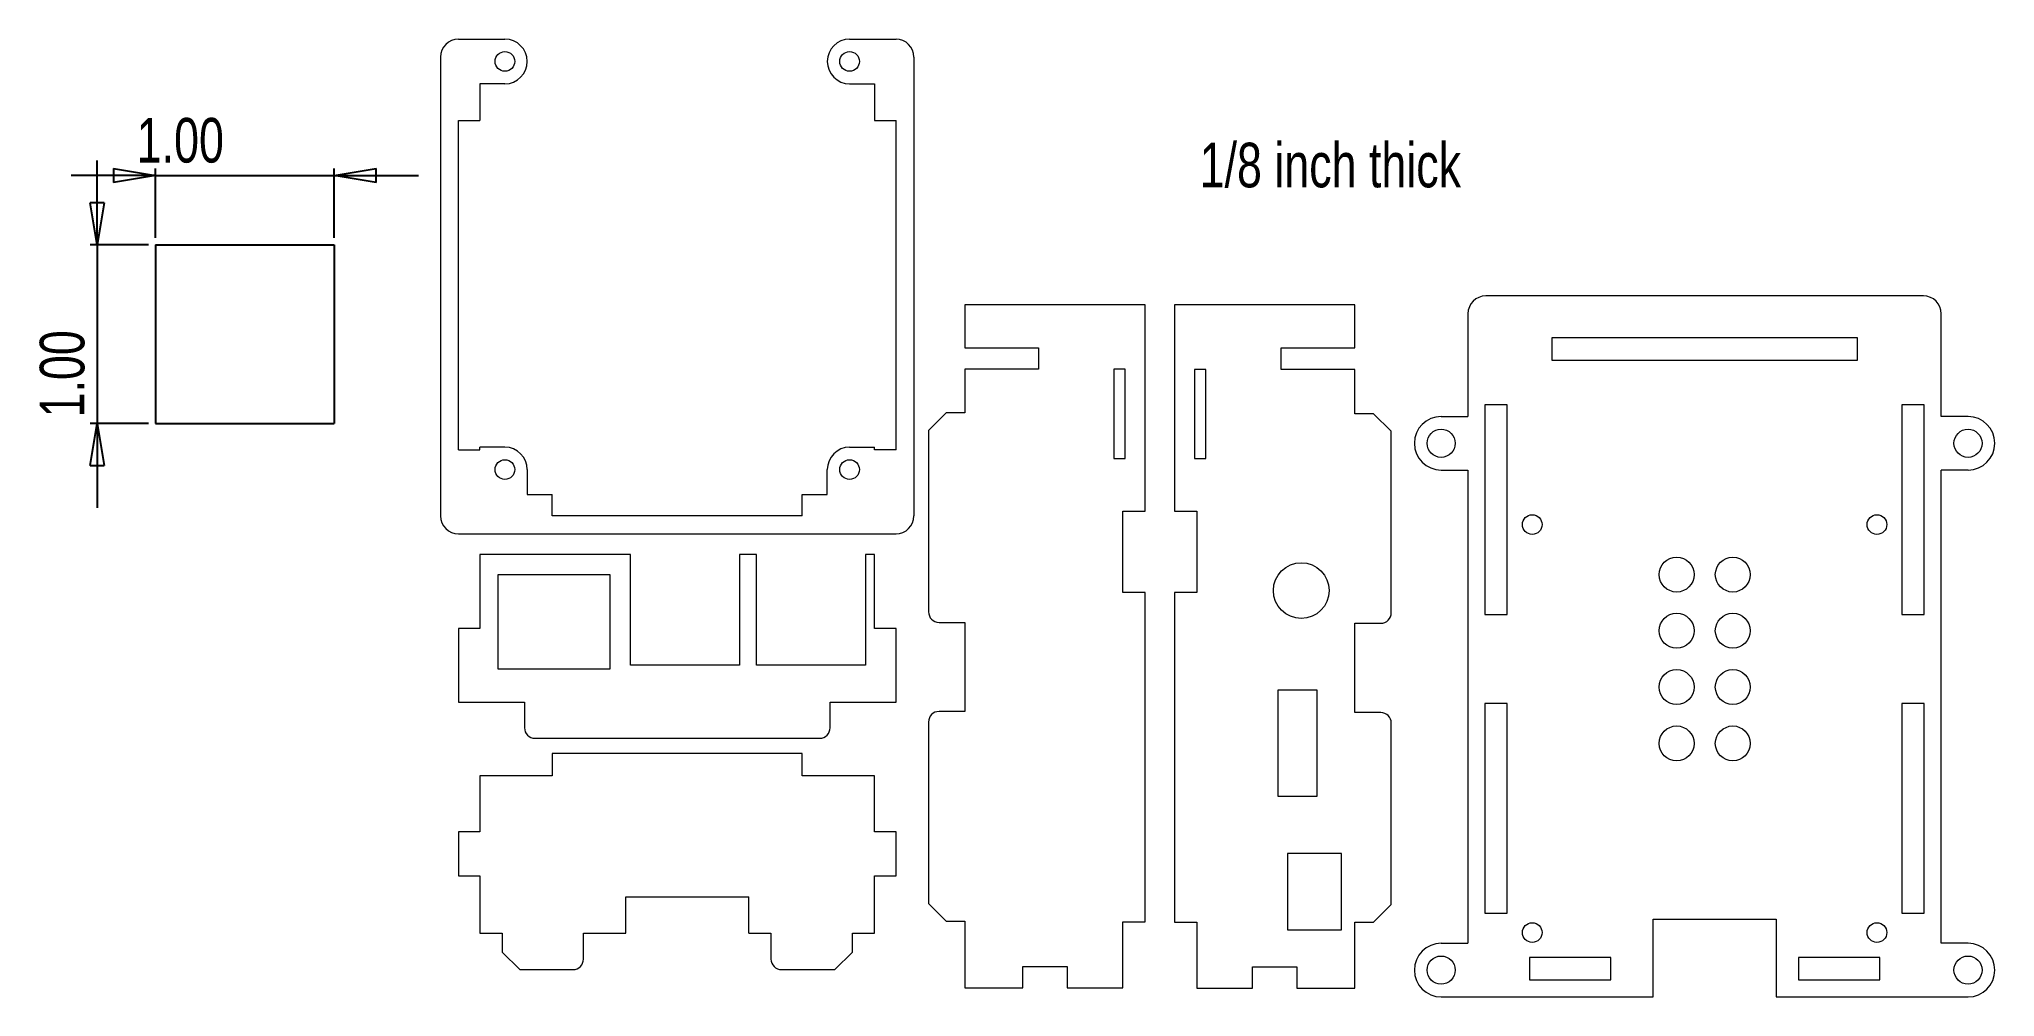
# Model space of a CAD drawing. Header units: inches. Extents: x 0.1 to 11.1, y 3.5 to 8.8.
import ezdxf

# ---------------------------------------------------------------- set-up
doc = ezdxf.new("R2010")
doc.units = ezdxf.units.IN
doc.header["$MEASUREMENT"] = 0
doc.layers.add('FORMAT', color=7, linetype='Continuous')
doc.styles.add('SLDTEXTSTYLE0', font='TXT', dxfattribs={"width": 0.75})
doc.dimstyles.new('SLDDIMSTYLE0', dxfattribs={"dimtxt": 0.25, "dimasz": 0.236, "dimexe": 0, "dimexo": 0.0625, "dimgap": 0.0625, "dimtad": 1, "dimrnd": 1e-09, "dimzin": 4, "dimdsep": 46, "dimtxsty": 'SLDTEXTSTYLE0', "dimblk1": 'CLOSED', "dimblk2": 'CLOSED', "dimsah": 1, "dimcen": 0.09, "dimadec": 0, "dimazin": 1, "dimtfac": 1, "dimtmove": 0, "dimatfit": 0, "dimldrblk": 'CLOSED', "dimfxl": 0, "dimfrac": 2, "dimtolj": 1, "dimtzin": 12, "dimarcsym": 0})

# ---------------------------------------------------------------- blocks, each defined once
blk = doc.blocks.new('_CLOSED')
at = {"color": 0, "linetype": 'ByBlock', "lineweight": -2}
for p, q in [((-1, 0.166667), (0, 0)), ((-1, 0.166667), (-1, -0.166667)), ((0, 0), (-1, -0.166667)), ((0, 0), (-1, 0))]:
    blk.add_line(p, q, dxfattribs=at)
blk = doc.blocks.new('_D')
at = {"layer": 'FORMAT', "transparency": 16777216}
for p, q in [((0.433, 7.683), (0.433, 8.155)), ((0.72, 7.683), (0.394, 7.683)), ((0.433, 7.683), (0.433, 6.683)), ((0.72, 6.683), (0.394, 6.683)), ((0.433, 6.683), (0.433, 6.211))]:
    blk.add_line(p, q, dxfattribs=at)
at = {"layer": 'FORMAT', "transparency": 16777216, "xscale": 0.236, "yscale": 0.236}
for p, rotation in [((0.433, 7.683, 0.004), 270.0000000000004), ((0.433, 6.683, 0.004), 90.0000000000004)]:
    blk.add_blockref('_CLOSED', p, dxfattribs=dict(at, rotation=rotation))
at = {"layer": 'FORMAT', "transparency": 16777216, "insert": (0.111, 6.717, 0.004), "char_height": 0.25, "attachment_point": 1, "rotation": 90, "style": 'SLDTEXTSTYLE0'}
blk.add_mtext('1.00', dxfattribs=at)
blk = doc.blocks.new('_D_1')
at = {"layer": 'FORMAT', "transparency": 16777216}
for p, q in [((0.759, 7.722), (0.759, 8.11)), ((1.759, 7.722), (1.759, 8.11)), ((0.759, 8.071), (0.287, 8.071)), ((0.759, 8.071), (1.759, 8.071)), ((1.759, 8.071), (2.231, 8.071))]:
    blk.add_line(p, q, dxfattribs=at)
at = {"layer": 'FORMAT', "transparency": 16777216, "xscale": 0.236, "yscale": 0.236}
blk.add_blockref('_CLOSED', (0.759, 8.071, 0.004), dxfattribs=at)
at = {"layer": 'FORMAT', "transparency": 16777216, "xscale": 0.236, "yscale": 0.236, "rotation": 180.0000000000004}
blk.add_blockref('_CLOSED', (1.759, 8.071, 0.004), dxfattribs=at)
at = {"layer": 'FORMAT', "transparency": 16777216, "insert": (0.654, 8.394, 0.004), "char_height": 0.25, "attachment_point": 1, "style": 'SLDTEXTSTYLE0'}
blk.add_mtext('1.00', dxfattribs=at)

msp = doc.modelspace()

# ---------------------------------------------------------------- linework, layer by layer
at = {"color": 7, "linetype": 'Continuous', "lineweight": 15}
for p, q in [((2.455, 8.835), (2.715, 8.835)), ((4.645, 8.835), (4.905, 8.835)), ((2.355, 8.735), (2.355, 6.165)), ((5.005, 8.735), (5.005, 6.165)), ((2.715, 8.585), (2.575, 8.585)), ((2.575, 8.585), (2.575, 8.38)), ((4.645, 8.585), (4.785, 8.585)), ((4.785, 8.585), (4.785, 8.38)), ((2.455, 8.38), (2.575, 8.38)), ((2.455, 6.535), (2.455, 8.38)), ((4.785, 8.38), (4.905, 8.38)), ((4.905, 6.535), (4.905, 8.38)), ((5.29, 7.347), (5.29, 7.107)), ((6.3, 7.347), (5.29, 7.347)), ((6.3, 6.192), (6.3, 7.347)), ((6.464, 7.347), (6.464, 6.191)), ((7.474, 7.347), (6.464, 7.347)), ((7.474, 7.107), (7.474, 7.347)), ((10.657, 7.397), (8.207, 7.397)), ((8.107, 7.297), (8.107, 6.722)), ((10.757, 6.722), (10.757, 7.297)), ((8.577, 7.162), (8.577, 7.037)), ((10.288, 7.162), (8.577, 7.162)), ((10.288, 7.037), (10.288, 7.162)), ((5.29, 7.107), (5.702, 7.107)), ((5.702, 7.107), (5.702, 6.987)), ((7.062, 7.107), (7.474, 7.107)), ((7.062, 6.986), (7.062, 7.107)), ((8.577, 7.037), (10.288, 7.037)), ((5.29, 6.987), (5.29, 6.743)), ((5.702, 6.987), (5.29, 6.987)), ((6.125, 6.987), (6.125, 6.487)), ((6.187, 6.987), (6.125, 6.987)), ((6.187, 6.487), (6.187, 6.987)), ((6.639, 6.986), (6.577, 6.986)), ((6.577, 6.986), (6.577, 6.486)), ((6.639, 6.486), (6.639, 6.986)), ((7.474, 6.986), (7.062, 6.986)), ((7.474, 6.737), (7.474, 6.986)), ((5.185, 6.743), (5.087, 6.644)), ((5.29, 6.743), (5.185, 6.743)), ((7.579, 6.737), (7.474, 6.737)), ((7.678, 6.639), (7.579, 6.737)), ((7.957, 6.722), (8.107, 6.722)), ((8.327, 6.788), (8.202, 6.788)), ((8.202, 6.788), (8.202, 5.614)), ((8.327, 5.614), (8.327, 6.788)), ((10.662, 6.788), (10.537, 6.788)), ((10.537, 6.788), (10.537, 5.614)), ((10.662, 5.614), (10.662, 6.788)), ((10.907, 6.722), (10.757, 6.722)), ((5.087, 6.644), (5.087, 5.628)), ((7.678, 5.623), (7.678, 6.639)), ((2.455, 6.535), (2.575, 6.535)), ((2.575, 6.535), (2.575, 6.55)), ((2.715, 6.55), (2.575, 6.55)), ((4.645, 6.55), (4.785, 6.55)), ((4.785, 6.535), (4.785, 6.55)), ((4.905, 6.535), (4.785, 6.535)), ((6.125, 6.487), (6.187, 6.487)), ((6.577, 6.486), (6.639, 6.486)), ((2.84, 6.425), (2.84, 6.285)), ((4.52, 6.285), (4.52, 6.425)), ((7.957, 6.422), (8.107, 6.422)), ((8.107, 6.422), (8.107, 3.772)), ((10.907, 6.422), (10.757, 6.422)), ((10.757, 3.772), (10.757, 6.422)), ((2.84, 6.285), (2.98, 6.285)), ((2.98, 6.165), (2.98, 6.285)), ((4.38, 6.165), (4.38, 6.285)), ((4.38, 6.285), (4.52, 6.285)), ((4.38, 6.165), (2.98, 6.165)), ((6.175, 6.192), (6.3, 6.192)), ((6.175, 5.737), (6.175, 6.192)), ((6.464, 6.191), (6.589, 6.191)), ((6.589, 6.191), (6.589, 5.736)), ((2.455, 6.065), (4.905, 6.065)), ((2.575, 5.949), (2.575, 5.535)), ((3.418, 5.949), (2.575, 5.949)), ((3.418, 5.329), (3.418, 5.949)), ((4.028, 5.949), (4.028, 5.329)), ((4.124, 5.949), (4.028, 5.949)), ((4.124, 5.329), (4.124, 5.949)), ((4.734, 5.949), (4.734, 5.329)), ((4.785, 5.949), (4.734, 5.949)), ((4.785, 5.535), (4.785, 5.949)), ((3.305, 5.836), (2.675, 5.836)), ((2.675, 5.836), (2.675, 5.309)), ((3.305, 5.309), (3.305, 5.836)), ((6.3, 5.737), (6.175, 5.737)), ((6.3, 3.892), (6.3, 5.737)), ((6.464, 5.736), (6.464, 3.891)), ((6.589, 5.736), (6.464, 5.736)), ((8.202, 5.614), (8.327, 5.614)), ((10.537, 5.614), (10.662, 5.614)), ((2.455, 5.535), (2.455, 5.123)), ((2.575, 5.535), (2.455, 5.535)), ((4.905, 5.535), (4.785, 5.535)), ((4.905, 5.123), (4.905, 5.535)), ((5.146, 5.569), (5.29, 5.569)), ((5.29, 5.569), (5.29, 5.07)), ((7.474, 5.564), (7.619, 5.564)), ((7.474, 5.064), (7.474, 5.564)), ((2.675, 5.309), (3.305, 5.309)), ((4.028, 5.329), (3.418, 5.329)), ((4.734, 5.329), (4.124, 5.329)), ((7.263, 5.19), (7.043, 5.19)), ((7.043, 5.19), (7.043, 4.596)), ((7.263, 4.596), (7.263, 5.19)), ((2.455, 5.123), (2.825, 5.123)), ((2.825, 5.123), (2.825, 4.979)), ((4.536, 5.123), (4.905, 5.123)), ((4.536, 4.979), (4.536, 5.123)), ((5.29, 5.07), (5.146, 5.07)), ((7.619, 5.064), (7.474, 5.064)), ((8.327, 5.115), (8.202, 5.115)), ((8.202, 5.115), (8.202, 3.941)), ((8.327, 3.941), (8.327, 5.115)), ((10.662, 5.115), (10.537, 5.115)), ((10.537, 5.115), (10.537, 3.941)), ((10.662, 3.941), (10.662, 5.115)), ((5.087, 5.011), (5.087, 3.995)), ((7.678, 3.989), (7.678, 5.005)), ((2.884, 4.92), (4.477, 4.92)), ((2.98, 4.834), (2.98, 4.709)), ((4.38, 4.834), (2.98, 4.834)), ((4.38, 4.709), (4.38, 4.834)), ((2.575, 4.709), (2.575, 4.397)), ((2.98, 4.709), (2.575, 4.709)), ((4.785, 4.709), (4.38, 4.709)), ((4.785, 4.397), (4.785, 4.709)), ((7.043, 4.596), (7.263, 4.596)), ((2.455, 4.397), (2.455, 4.149)), ((2.575, 4.397), (2.455, 4.397)), ((4.905, 4.397), (4.785, 4.397)), ((4.905, 4.149), (4.905, 4.397)), ((7.399, 4.275), (7.097, 4.275)), ((7.097, 4.275), (7.097, 3.847)), ((7.399, 3.847), (7.399, 4.275)), ((2.455, 4.149), (2.575, 4.149)), ((2.575, 4.149), (2.575, 3.829)), ((4.785, 4.149), (4.905, 4.149)), ((4.785, 3.829), (4.785, 4.149)), ((3.392, 4.032), (4.08, 4.032)), ((3.392, 3.829), (3.392, 4.032)), ((4.08, 3.829), (4.08, 4.032)), ((5.087, 3.995), (5.185, 3.896)), ((7.579, 3.891), (7.678, 3.989)), ((5.185, 3.896), (5.29, 3.896)), ((5.29, 3.896), (5.29, 3.522)), ((6.175, 3.892), (6.3, 3.892)), ((6.175, 3.522), (6.175, 3.892)), ((6.464, 3.891), (6.589, 3.891)), ((6.589, 3.891), (6.589, 3.521)), ((7.097, 3.847), (7.399, 3.847)), ((7.474, 3.891), (7.579, 3.891)), ((7.474, 3.521), (7.474, 3.891)), ((8.202, 3.941), (8.327, 3.941)), ((9.144, 3.908), (9.832, 3.908)), ((9.144, 3.472), (9.144, 3.908)), ((9.832, 3.908), (9.832, 3.472)), ((10.537, 3.941), (10.662, 3.941)), ((2.575, 3.829), (2.7, 3.829)), ((2.7, 3.829), (2.7, 3.723)), ((2.7, 3.723), (2.798, 3.625)), ((3.155, 3.829), (3.392, 3.829)), ((3.155, 3.684), (3.155, 3.829)), ((4.08, 3.829), (4.205, 3.829)), ((4.205, 3.829), (4.205, 3.684)), ((4.661, 3.723), (4.562, 3.625)), ((4.661, 3.829), (4.785, 3.829)), ((4.661, 3.723), (4.661, 3.829)), ((7.957, 3.772), (8.107, 3.772)), ((10.907, 3.772), (10.757, 3.772)), ((2.798, 3.625), (3.096, 3.625)), ((4.264, 3.625), (4.562, 3.625)), ((5.615, 3.642), (5.863, 3.642)), ((5.615, 3.522), (5.615, 3.642)), ((5.863, 3.642), (5.863, 3.522)), ((6.901, 3.641), (7.149, 3.641)), ((6.901, 3.521), (6.901, 3.641)), ((7.149, 3.641), (7.149, 3.521)), ((8.907, 3.692), (8.452, 3.692)), ((8.452, 3.692), (8.452, 3.567)), ((8.907, 3.567), (8.907, 3.692)), ((10.413, 3.692), (9.957, 3.692)), ((9.957, 3.692), (9.957, 3.567)), ((10.413, 3.567), (10.413, 3.692)), ((5.29, 3.522), (5.615, 3.522)), ((5.863, 3.522), (6.175, 3.522)), ((6.589, 3.521), (6.901, 3.521)), ((7.149, 3.521), (7.474, 3.521)), ((8.452, 3.567), (8.907, 3.567)), ((9.957, 3.567), (10.413, 3.567)), ((7.957, 3.472), (9.144, 3.472)), ((9.832, 3.472), (10.907, 3.472))]:
    msp.add_line(p, q, dxfattribs=at)
for centre, radius in [((2.715, 8.71), 0.055), ((4.645, 8.71), 0.055), ((7.957, 6.572), 0.0787), ((10.907, 6.572), 0.0787), ((2.715, 6.425), 0.055), ((4.645, 6.425), 0.055), ((8.467, 6.117), 0.055), ((10.397, 6.117), 0.055), ((9.275, 5.837), 0.098), ((9.59, 5.837), 0.098), ((7.174, 5.747), 0.156), ((9.275, 5.522), 0.098), ((9.59, 5.522), 0.098), ((9.275, 5.207), 0.098), ((9.59, 5.207), 0.098), ((9.275, 4.891), 0.098), ((9.59, 4.891), 0.098), ((8.467, 3.832), 0.055), ((10.397, 3.832), 0.055), ((7.957, 3.622), 0.0787), ((10.907, 3.622), 0.0787)]:
    msp.add_circle(centre, radius, dxfattribs=at)
for centre, radius, start, end in [((2.455, 8.735), 0.1, 90, 180), ((2.715, 8.71), 0.125, 270, 90), ((4.645, 8.71), 0.125, 90, 270), ((4.905, 8.735), 0.1, 0, 90), ((8.207, 7.297), 0.1, 90, 180), ((10.657, 7.297), 0.1, 0, 90), ((7.957, 6.572), 0.15, 90, 270), ((10.907, 6.572), 0.15, 270, 90), ((2.715, 6.425), 0.125, 0, 90), ((4.645, 6.425), 0.125, 90, 180), ((2.455, 6.165), 0.1, 180, 270), ((4.905, 6.165), 0.1, 270, 0), ((5.146, 5.628), 0.0591, 180, 270), ((7.619, 5.623), 0.0591, 270, 0), ((5.146, 5.011), 0.0591, 90, 180), ((7.619, 5.005), 0.0591, 0, 90), ((2.884, 4.979), 0.0591, 180, 270), ((4.477, 4.979), 0.0591, 270, 0), ((7.957, 3.622), 0.15, 90, 270), ((10.907, 3.622), 0.15, 270, 90), ((3.096, 3.684), 0.0591, 270, 0), ((4.264, 3.684), 0.0591, 180, 270)]:
    msp.add_arc(centre, radius, start, end, dxfattribs=at)
at = {"layer": 'FORMAT'}
for p, q in [((0.759, 7.683), (1.759, 7.683)), ((0.759, 7.683), (0.759, 6.683)), ((1.759, 7.683), (1.759, 6.683)), ((0.759, 6.683), (1.759, 6.683))]:
    msp.add_line(p, q, dxfattribs=at)

# ---------------------------------------------------------------- texts
at = {"layer": 'FORMAT', "insert": (6.605, 8.255), "char_height": 0.25, "attachment_point": 1, "style": 'SLDTEXTSTYLE0'}
msp.add_mtext('1/8 inch thick', dxfattribs=at)

# ---------------------------------------------------------------- dimensions: what is measured, and where the dimension line sits
at = {"layer": 'FORMAT'}
dim = msp.add_linear_dim(base=(1.759, 8.071), p1=(0.759, 7.683), p2=(1.759, 7.683), dimstyle='SLDDIMSTYLE0', dxfattribs=at)
dim.commit()
dim.dimension.update_dxf_attribs({"geometry": '_D_1', "text_midpoint": (1.079, 8.071), "dimtype": 160})
dim = msp.add_linear_dim(base=(0.433, 6.683), p1=(0.759, 7.683), p2=(0.759, 6.683), angle=90, dimstyle='SLDDIMSTYLE0', dxfattribs=at)
dim.commit()
dim.dimension.update_dxf_attribs({"geometry": '_D', "text_midpoint": (0.433, 7.141), "dimtype": 160})

doc.saveas('drawing.dxf')
